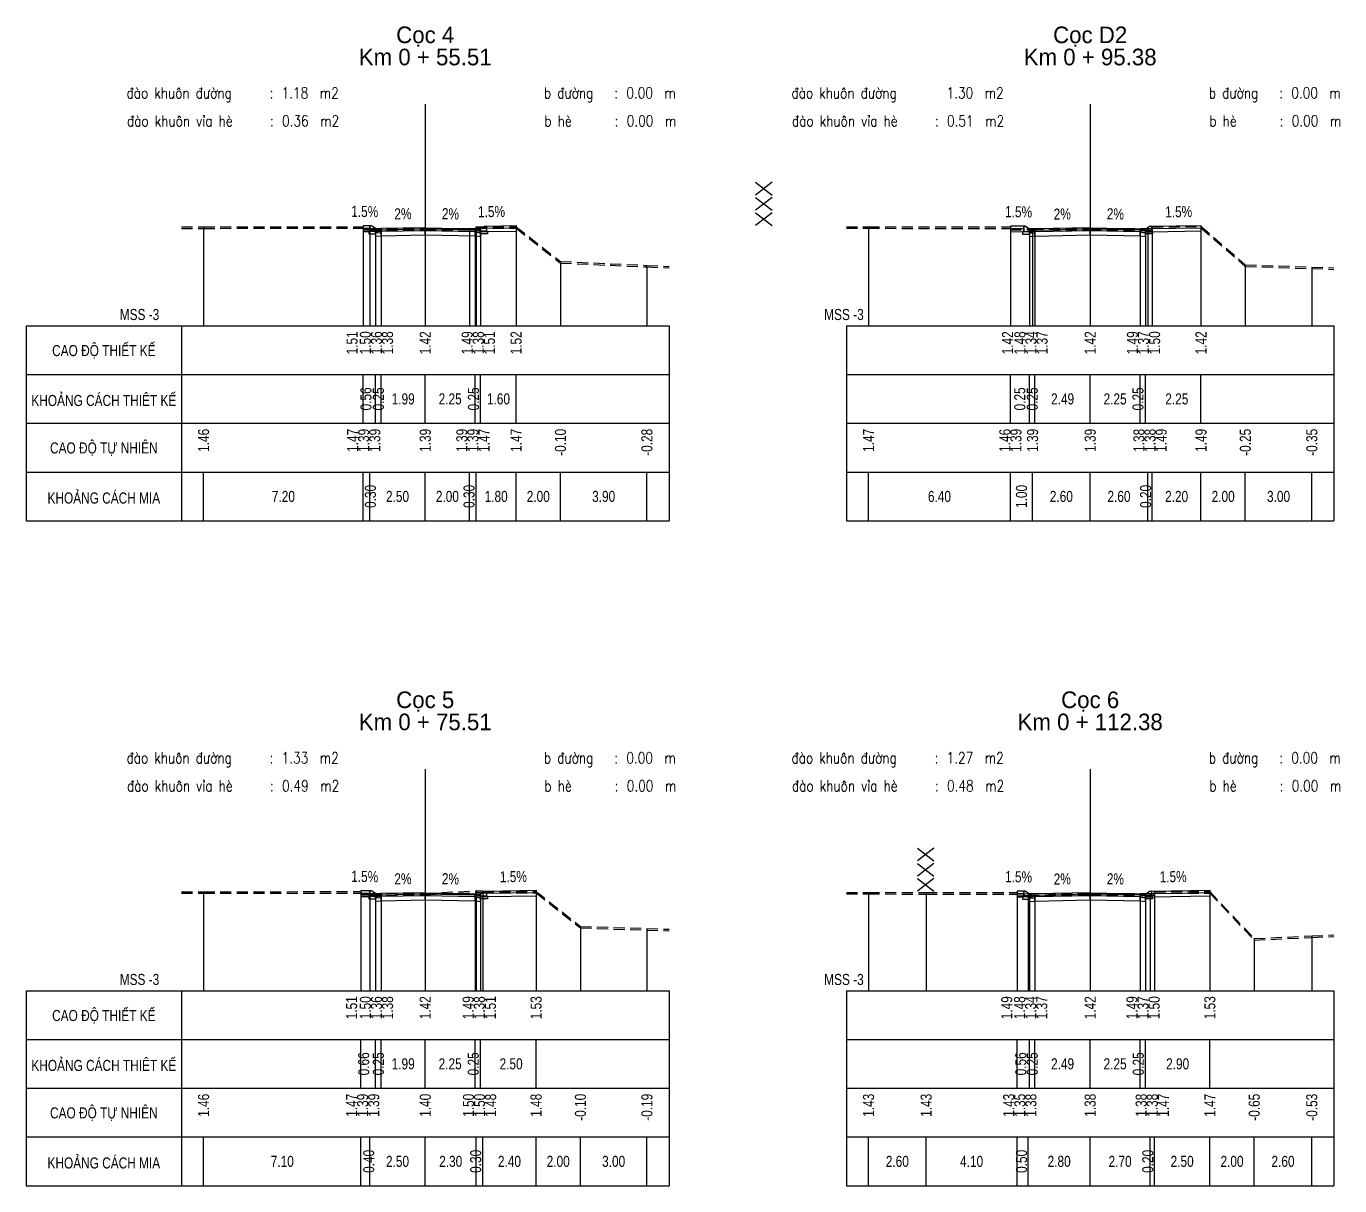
# Model space of a CAD drawing. Header units: inches. Extents: x 484 to 1266, y -181 to 819.
# Drawn here: x 699.6 to 758.8, y -181.4 to -129.1 of the extents above; entities that cross this region are included whole.
import ezdxf
from ezdxf.enums import TextEntityAlignment as Align

# ---------------------------------------------------------------- set-up
doc = ezdxf.new("R2010")
doc.units = ezdxf.units.IN
doc.header["$MEASUREMENT"] = 0
doc.linetypes.add('HIDDEN', pattern=[0.375, 0.25, -0.125])
for name, color, linetype in [('Bang TN tu nhien', 3, 'Continuous'), ('Dien thiet ke TN', 2, 'Continuous'), ('Duong dong trac ngang tu nhien', 9, 'Continuous'), ('KH_VAT', 8, 'Continuous'), ('Khuon duong1', 14, 'Continuous'), ('Khuon duong4', 14, 'Continuous'), ('Mat duong PD 1', 1, 'Continuous'), ('Ranh dan ngoai PD 1', 3, 'Continuous'), ('Trac ngang tu nhien', 3, 'Continuous'), ('TracNgang', 7, 'Continuous'), ('Via he', 6, 'Continuous')]:
    doc.layers.add(name, color=color, linetype=linetype)
for name, color, linetype, lineweight in [('LC Net khuat', 4, 'HIDDEN', 13), ('LC Net thay', 7, 'Continuous', 25), ('LC Text1', 3, 'Continuous', 20), ('LC Text2', 7, 'Continuous', 25)]:
    doc.layers.add(name, color=color, linetype=linetype, lineweight=lineweight)
doc.styles.add('BangTN', font='viet buddy.shx', dxfattribs={"width": 0.8})
doc.styles.add('LC 3', font='vnsimli.shx', dxfattribs={"width": 0.75})

# ---------------------------------------------------------------- blocks, each defined once
blk = doc.blocks.new('HANGRAO')
at = {"color": 2, "linetype": 'Continuous'}
for p, q in [((-1.32, 6.67), (1.16, 4.76)), ((1.16, 6.67), (-1.32, 4.76)), ((1.16, 4.38), (-1.32, 2.47)), ((-1.32, 4.38), (1.16, 2.47)), ((-1.32, 2.09), (1.16, 0.18)), ((1.16, 2.09), (-1.32, 0.18))]:
    blk.add_line(p, q, dxfattribs=at)
blk = doc.blocks.new('ChieuDungVat3.dwg')
at = {"layer": 'KH_VAT', "color": 1, "xscale": 1.5, "yscale": 1.5, "zscale": 1.5}
blk.add_blockref('HANGRAO', (0, 0), dxfattribs=at)
blk = doc.blocks.new('bovia')
at = {"layer": 'LC Net thay'}
blk.add_line((-0.51, -0.111), (-0.51, -0.131), dxfattribs=at)
blk.add_lwpolyline([(-0.51, -0.111), (-0.25, -0.111), (-0.25, -0.012, 0.250765), (-0.259, 0.005), (-0.425, 0.116, 0.148069), (-0.436, 0.119), (-0.51, 0.119)], format="xyb", close=True, dxfattribs=at)
for points in [[(0, 0), (-0.25, -0.025)], [(0, 0), (0, -0.17)], [(-0.25, -0.131), (-0.56, -0.131), (-0.56, -0.231), (-0.25, -0.231), (-0.25, -0.111)], [(-0.25, -0.075), (0, -0.05)], [(-0.25, -0.095), (0, -0.07)], [(-0.25, -0.195), (0, -0.17)]]:
    blk.add_lwpolyline(points, dxfattribs=at)

msp = doc.modelspace()

# ---------------------------------------------------------------- linework, layer by layer
at = {"layer": 'Bang TN tu nhien', "color": 3}
for p, q in [((717.551, -132.614), (717.551, -142.614)), ((747.551, -132.614), (747.551, -142.614)), ((699.551, -142.614), (699.551, -151.414)), ((699.551, -142.614), (728.551, -142.614)), ((706.551, -142.614), (706.551, -151.414)), ((728.551, -142.614), (728.551, -151.414)), ((736.551, -142.614), (736.551, -151.414)), ((736.551, -142.614), (758.551, -142.614)), ((758.551, -142.614), (758.551, -151.414)), ((699.551, -144.814), (728.551, -144.814)), ((736.551, -144.814), (758.551, -144.814)), ((699.551, -147.014), (728.551, -147.014)), ((736.551, -147.014), (758.551, -147.014)), ((699.551, -149.214), (728.551, -149.214)), ((736.551, -149.214), (758.551, -149.214)), ((699.551, -151.414), (728.551, -151.414)), ((736.551, -151.414), (758.551, -151.414)), ((717.551, -162.614), (717.551, -172.614)), ((747.551, -162.614), (747.551, -172.614)), ((699.551, -172.614), (699.551, -181.414)), ((699.551, -172.614), (728.551, -172.614)), ((706.551, -172.614), (706.551, -181.414)), ((728.551, -172.614), (728.551, -181.414)), ((736.551, -172.614), (736.551, -181.414)), ((736.551, -172.614), (758.551, -172.614)), ((758.551, -172.614), (758.551, -181.414)), ((699.551, -174.814), (728.551, -174.814)), ((736.551, -174.814), (758.551, -174.814)), ((699.551, -177.014), (728.551, -177.014)), ((736.551, -177.014), (758.551, -177.014)), ((699.551, -179.214), (728.551, -179.214)), ((736.551, -179.214), (758.551, -179.214)), ((699.551, -181.414), (728.551, -181.414)), ((736.551, -181.414), (758.551, -181.414))]:
    msp.add_line(p, q, dxfattribs=at)
at = {"layer": 'Dien thiet ke TN'}
for p, q in [((714.751, -138.107), (714.751, -142.614)), ((715.311, -138.256), (715.311, -142.614)), ((715.561, -138.231), (715.561, -142.614)), ((717.551, -138.191), (717.551, -142.614)), ((717.551, -138.191), (717.551, -142.614)), ((719.801, -138.236), (719.801, -142.614)), ((720.051, -138.261), (720.051, -142.614)), ((721.651, -138.097), (721.651, -142.614)), ((743.951, -138.118), (743.951, -142.614)), ((744.811, -138.271), (744.811, -142.614)), ((745.061, -138.246), (745.061, -142.614)), ((747.551, -138.196), (747.551, -142.614)), ((747.551, -138.196), (747.551, -142.614)), ((749.801, -138.241), (749.801, -142.614)), ((750.051, -138.266), (750.051, -142.614)), ((752.551, -138.089), (752.551, -142.614)), ((714.651, -168.109), (714.651, -172.614)), ((715.311, -168.258), (715.311, -172.614)), ((715.561, -168.233), (715.561, -172.614)), ((717.551, -168.194), (717.551, -172.614)), ((717.551, -168.194), (717.551, -172.614)), ((719.801, -168.239), (719.801, -172.614)), ((720.051, -168.264), (720.051, -172.614)), ((722.551, -168.086), (722.551, -172.614)), ((744.251, -168.125), (744.251, -172.614)), ((744.811, -168.273), (744.811, -172.614)), ((745.061, -168.248), (745.061, -172.614)), ((747.551, -168.198), (747.551, -172.614)), ((747.551, -168.198), (747.551, -172.614)), ((749.801, -168.243), (749.801, -172.614)), ((750.051, -168.268), (750.051, -172.614)), ((752.951, -168.085), (752.951, -172.614))]:
    msp.add_line(p, q, dxfattribs=at)
at = {"layer": 'Dien thiet ke TN', "color": 2}
for points in [[(714.415, -137.852, 0, 0, 0), (714.895, -137.86, 0.104, 0, 0), (715.215, -137.864, 0, 0, 0)], [(743.915, -137.868, 0, 0, 0), (744.395, -137.875, 0.104, 0, 0), (744.715, -137.88, 0, 0, 0)], [(751.95, -137.863, 0, 0, 0), (751.47, -137.87, 0.104, 0, 0), (751.15, -137.875, 0, 0, 0)], [(714.415, -167.855, 0, 0, 0), (714.895, -167.862, 0.104, 0, 0), (715.215, -167.867, 0, 0, 0)], [(721.932, -167.86, 0, 0, 0), (721.453, -167.867, 0.104, 0, 0), (721.133, -167.872, 0, 0, 0)]]:
    msp.add_lwpolyline(points, format="xyseb", dxfattribs=at)
at = {"layer": 'Duong dong trac ngang tu nhien', "color": 8}
for p, q in [((707.551, -138.15), (707.551, -142.614)), ((714.751, -138.144), (714.751, -142.614)), ((714.751, -138.224), (714.751, -142.614)), ((715.051, -138.224), (715.051, -142.614)), ((717.551, -138.224), (717.551, -142.614)), ((719.551, -138.224), (719.551, -142.614)), ((719.851, -138.144), (719.851, -142.614)), ((719.851, -138.224), (719.851, -142.614)), ((721.651, -138.144), (721.651, -142.614)), ((737.551, -138.148), (737.551, -142.614)), ((743.951, -138.154), (743.951, -142.614)), ((743.951, -138.224), (743.951, -142.614)), ((744.951, -138.224), (744.951, -142.614)), ((747.551, -138.224), (747.551, -142.614)), ((750.151, -138.234), (750.151, -142.614)), ((750.351, -138.124), (750.351, -142.614)), ((750.351, -138.234), (750.351, -142.614)), ((752.551, -138.124), (752.551, -142.614)), ((723.651, -139.714), (723.651, -142.614)), ((727.551, -139.889), (727.551, -142.614)), ((754.551, -139.864), (754.551, -142.614)), ((757.551, -139.965), (757.551, -142.614)), ((707.551, -168.15), (707.551, -172.614)), ((714.651, -168.144), (714.651, -172.614)), ((714.651, -168.224), (714.651, -172.614)), ((715.051, -168.224), (715.051, -172.614)), ((717.551, -168.214), (717.551, -172.614)), ((719.851, -168.114), (719.851, -172.614)), ((720.151, -168.114), (720.151, -172.614)), ((720.151, -168.134), (720.151, -172.614)), ((722.551, -168.134), (722.551, -172.614)), ((737.551, -168.18), (737.551, -172.614)), ((740.151, -168.184), (740.151, -172.614)), ((744.251, -168.184), (744.251, -172.614)), ((744.251, -168.264), (744.251, -172.614)), ((744.751, -168.234), (744.751, -172.614)), ((747.551, -168.234), (747.551, -172.614)), ((750.251, -168.234), (750.251, -172.614)), ((750.451, -168.144), (750.451, -172.614)), ((750.451, -168.234), (750.451, -172.614)), ((752.951, -168.144), (752.951, -172.614)), ((724.551, -169.714), (724.551, -172.614)), ((727.551, -169.808), (727.551, -172.614)), ((754.951, -170.264), (754.951, -172.614)), ((757.551, -170.144), (757.551, -172.614))]:
    msp.add_line(p, q, dxfattribs=at)
at = {"layer": 'Khuon duong1', "color": 4}
for points in [[(715.311, -138.256), (715.311, -138.306), (715.311, -138.376), (715.311, -138.576), (715.561, -138.551), (715.561, -138.351), (715.561, -138.281), (715.561, -138.231)], [(715.561, -138.231), (715.561, -138.281), (715.561, -138.351), (715.561, -138.551), (717.551, -138.511), (717.551, -138.311), (717.551, -138.241), (717.551, -138.191)], [(717.551, -138.191), (717.551, -138.241), (717.551, -138.311), (717.551, -138.511), (719.801, -138.556), (719.801, -138.356), (719.801, -138.286), (719.801, -138.236)], [(719.801, -138.236), (719.801, -138.286), (719.801, -138.356), (719.801, -138.556), (720.051, -138.581), (720.051, -138.381), (720.051, -138.311), (720.051, -138.261)], [(744.811, -138.271), (744.811, -138.321), (744.811, -138.391), (744.811, -138.591), (745.061, -138.566), (745.061, -138.366), (745.061, -138.296), (745.061, -138.246)], [(745.061, -138.246), (745.061, -138.296), (745.061, -138.366), (745.061, -138.566), (747.551, -138.516), (747.551, -138.316), (747.551, -138.246), (747.551, -138.196)], [(747.551, -138.196), (747.551, -138.246), (747.551, -138.316), (747.551, -138.516), (749.801, -138.561), (749.801, -138.361), (749.801, -138.291), (749.801, -138.241)], [(749.801, -138.241), (749.801, -138.291), (749.801, -138.361), (749.801, -138.561), (750.051, -138.586), (750.051, -138.386), (750.051, -138.316), (750.051, -138.266)], [(715.311, -168.258), (715.311, -168.308), (715.311, -168.378), (715.311, -168.578), (715.561, -168.553), (715.561, -168.353), (715.561, -168.283), (715.561, -168.233)], [(715.561, -168.233), (715.561, -168.283), (715.561, -168.353), (715.561, -168.553), (717.551, -168.514), (717.551, -168.314), (717.551, -168.244), (717.551, -168.194)], [(717.551, -168.194), (717.551, -168.244), (717.551, -168.314), (717.551, -168.514), (719.801, -168.559), (719.801, -168.359), (719.801, -168.289), (719.801, -168.239)], [(719.801, -168.239), (719.801, -168.289), (719.801, -168.359), (719.801, -168.559), (720.051, -168.584), (720.051, -168.384), (720.051, -168.314), (720.051, -168.264)], [(744.811, -168.273), (744.811, -168.323), (744.811, -168.393), (744.811, -168.593), (745.061, -168.568), (745.061, -168.368), (745.061, -168.298), (745.061, -168.248)], [(745.061, -168.248), (745.061, -168.298), (745.061, -168.368), (745.061, -168.568), (747.551, -168.518), (747.551, -168.318), (747.551, -168.248), (747.551, -168.198)], [(747.551, -168.198), (747.551, -168.248), (747.551, -168.318), (747.551, -168.518), (749.801, -168.563), (749.801, -168.363), (749.801, -168.293), (749.801, -168.243)], [(749.801, -168.243), (749.801, -168.293), (749.801, -168.363), (749.801, -168.563), (750.051, -168.588), (750.051, -168.388), (750.051, -168.318), (750.051, -168.268)]]:
    msp.add_lwpolyline(points, dxfattribs=at)
at = {"layer": 'Khuon duong1', "color": 2}
for points in [[(715.311, -138.306), (715.561, -138.281)], [(715.561, -138.281), (717.551, -138.241)], [(717.551, -138.241), (719.801, -138.286)], [(719.801, -138.286), (720.051, -138.311)], [(744.811, -138.321), (745.061, -138.296)], [(745.061, -138.296), (747.551, -138.246)], [(747.551, -138.246), (749.801, -138.291)], [(749.801, -138.291), (750.051, -138.316)], [(715.311, -168.308), (715.561, -168.283)], [(715.561, -168.283), (717.551, -168.244)], [(717.551, -168.244), (719.801, -168.289)], [(719.801, -168.289), (720.051, -168.314)], [(745.061, -168.298), (747.551, -168.248)], [(747.551, -168.248), (749.801, -168.293)], [(749.801, -168.293), (750.051, -168.318)], [(744.811, -168.323), (745.061, -168.298)]]:
    msp.add_lwpolyline(points, dxfattribs=at)
at = {"layer": 'Khuon duong1', "color": 3}
for points in [[(715.311, -138.376), (715.561, -138.351)], [(715.561, -138.351), (717.551, -138.311)], [(717.551, -138.311), (719.801, -138.356)], [(719.801, -138.356), (720.051, -138.381)], [(744.811, -138.391), (745.061, -138.366)], [(745.061, -138.366), (747.551, -138.316)], [(747.551, -138.316), (749.801, -138.361)], [(749.801, -138.361), (750.051, -138.386)], [(715.311, -168.378), (715.561, -168.353)], [(715.561, -168.353), (717.551, -168.314)], [(717.551, -168.314), (719.801, -168.359)], [(719.801, -168.359), (720.051, -168.384)], [(744.811, -168.393), (745.061, -168.368)], [(745.061, -168.368), (747.551, -168.318)], [(747.551, -168.318), (749.801, -168.363)], [(749.801, -168.363), (750.051, -168.388)]]:
    msp.add_lwpolyline(points, dxfattribs=at)
at = {"layer": 'Khuon duong4', "color": 3}
for p, q in [((720.311, -138.117), (720.311, -138.367)), ((720.311, -138.367), (721.651, -138.347)), ((750.311, -138.122), (750.311, -138.372)), ((750.311, -138.372), (752.551, -138.339)), ((720.311, -168.12), (720.311, -168.37)), ((750.311, -168.125), (750.311, -168.375)), ((720.311, -168.37), (722.551, -168.336)), ((750.311, -168.375), (752.951, -168.335))]:
    msp.add_line(p, q, dxfattribs=at)
for points in [[(714.751, -138.357), (715.051, -138.362), (715.051, -138.112)], [(743.951, -138.368), (744.551, -138.377), (744.551, -138.127)], [(714.651, -168.359), (715.051, -168.365), (715.051, -168.115)], [(744.251, -168.375), (744.551, -168.379), (744.551, -168.129)]]:
    msp.add_lwpolyline(points, dxfattribs=at)
at = {"layer": 'Khuon duong4', "color": 2}
for points in [[(714.751, -138.207), (715.051, -138.212)], [(720.311, -138.217), (721.651, -138.197)], [(743.951, -138.218), (744.551, -138.227)], [(750.311, -138.222), (752.551, -138.189)], [(714.651, -168.209), (715.051, -168.215)], [(720.311, -168.22), (722.551, -168.186)], [(744.251, -168.225), (744.551, -168.229)], [(750.311, -168.225), (752.951, -168.185)]]:
    msp.add_lwpolyline(points, dxfattribs=at)
at = {"layer": 'Mat duong PD 1'}
for points in [[(717.551, -138.191), (715.561, -138.231)], [(717.551, -138.191), (719.801, -138.236)], [(747.551, -138.196), (745.061, -138.246)], [(747.551, -138.196), (749.801, -138.241)], [(717.551, -168.194), (715.561, -168.233)], [(717.551, -168.194), (719.801, -168.239)], [(747.551, -168.198), (745.061, -168.248)], [(747.551, -168.198), (749.801, -168.243)]]:
    msp.add_lwpolyline(points, dxfattribs=at)
at = {"layer": 'Ranh dan ngoai PD 1'}
for points in [[(715.561, -138.231), (715.311, -138.256)], [(719.801, -138.236), (720.051, -138.261)], [(745.061, -138.246), (744.811, -138.271)], [(749.801, -138.241), (750.051, -138.266)], [(715.561, -168.233), (715.311, -168.258)], [(719.801, -168.239), (720.051, -168.264)], [(745.061, -168.248), (744.811, -168.273)], [(749.801, -168.243), (750.051, -168.268)]]:
    msp.add_lwpolyline(points, dxfattribs=at)
at = {"layer": 'Trac ngang tu nhien', "color": 4, "linetype": 'HIDDEN', "ltscale": 2}
for points in [[(706.551, -138.15), (707.551, -138.15), (714.751, -138.144), (714.751, -138.224), (715.051, -138.224), (717.551, -138.224), (719.551, -138.224), (719.851, -138.224), (719.851, -138.144), (721.651, -138.144), (723.651, -139.714), (727.551, -139.889), (728.55, -139.934)], [(706.551, -138.22), (707.551, -138.22), (714.751, -138.214), (714.751, -138.294), (715.051, -138.294), (717.551, -138.294), (719.551, -138.294), (719.851, -138.294), (719.851, -138.214), (721.651, -138.214), (723.651, -139.784), (727.551, -139.959), (728.55, -140.004)], [(736.551, -138.147), (737.551, -138.148), (743.951, -138.154), (743.951, -138.224), (744.951, -138.224), (747.551, -138.224), (750.151, -138.234), (750.351, -138.234), (750.351, -138.124), (752.551, -138.124), (754.551, -139.864), (757.551, -139.965), (758.55, -139.999)], [(736.551, -138.217), (737.551, -138.218), (743.951, -138.224), (743.951, -138.294), (744.951, -138.294), (747.551, -138.294), (750.151, -138.304), (750.351, -138.304), (750.351, -138.194), (752.551, -138.194), (754.551, -139.934), (757.551, -140.035), (758.55, -140.069)], [(706.551, -168.15), (707.551, -168.15), (714.651, -168.144), (714.651, -168.224), (715.051, -168.224), (717.551, -168.214), (719.851, -168.114), (720.151, -168.114), (720.151, -168.134), (722.551, -168.134), (724.551, -169.714), (727.551, -169.808), (728.55, -169.839)], [(706.551, -168.22), (707.551, -168.22), (714.651, -168.214), (714.651, -168.294), (715.051, -168.294), (717.551, -168.284), (719.851, -168.184), (720.151, -168.184), (720.151, -168.204), (722.551, -168.204), (724.551, -169.784), (727.551, -169.878), (728.55, -169.909)], [(736.551, -168.179), (737.551, -168.18), (740.151, -168.184), (744.251, -168.184), (744.251, -168.264), (744.751, -168.234), (747.551, -168.234), (750.251, -168.234), (750.451, -168.234), (750.451, -168.144), (752.951, -168.144), (754.951, -170.264), (757.551, -170.144), (758.55, -170.098)], [(736.551, -168.249), (737.551, -168.25), (740.151, -168.254), (744.251, -168.254), (744.251, -168.334), (744.751, -168.304), (747.551, -168.304), (750.251, -168.304), (750.451, -168.304), (750.451, -168.214), (752.951, -168.214), (754.951, -170.334), (757.551, -170.214), (758.55, -170.168)]]:
    msp.add_lwpolyline(points, dxfattribs=at)
at = {"layer": 'TracNgang', "color": 2}
for p, q in [((714.751, -147.014), (714.751, -144.814)), ((715.311, -147.014), (715.311, -144.814)), ((715.561, -147.014), (715.561, -144.814)), ((717.551, -147.014), (717.551, -144.814)), ((719.801, -147.014), (719.801, -144.814)), ((720.051, -147.014), (720.051, -144.814)), ((721.651, -147.014), (721.651, -144.814)), ((743.951, -147.014), (743.951, -144.814)), ((744.811, -147.014), (744.811, -144.814)), ((745.061, -147.014), (745.061, -144.814)), ((747.551, -147.014), (747.551, -144.814)), ((749.801, -147.014), (749.801, -144.814)), ((750.051, -147.014), (750.051, -144.814)), ((752.551, -147.014), (752.551, -144.814)), ((714.651, -177.014), (714.651, -174.814)), ((715.311, -177.014), (715.311, -174.814)), ((715.561, -177.014), (715.561, -174.814)), ((717.551, -177.014), (717.551, -174.814)), ((719.801, -177.014), (719.801, -174.814)), ((720.051, -177.014), (720.051, -174.814)), ((722.551, -177.014), (722.551, -174.814)), ((744.251, -177.014), (744.251, -174.814)), ((744.811, -177.014), (744.811, -174.814)), ((745.061, -177.014), (745.061, -174.814)), ((747.551, -177.014), (747.551, -174.814)), ((749.801, -177.014), (749.801, -174.814)), ((750.051, -177.014), (750.051, -174.814)), ((752.951, -177.014), (752.951, -174.814))]:
    msp.add_line(p, q, dxfattribs=at)
at = {"layer": 'TracNgang', "color": 3}
for p, q in [((707.551, -151.414), (707.551, -149.214)), ((714.751, -151.414), (714.751, -149.214)), ((714.751, -151.414), (714.751, -149.214)), ((715.051, -151.414), (715.051, -149.214)), ((717.551, -151.414), (717.551, -149.214)), ((719.551, -151.414), (719.551, -149.214)), ((719.851, -151.414), (719.851, -149.214)), ((719.851, -151.414), (719.851, -149.214)), ((721.651, -151.414), (721.651, -149.214)), ((723.651, -151.414), (723.651, -149.214)), ((727.551, -151.414), (727.551, -149.214)), ((737.551, -151.414), (737.551, -149.214)), ((743.951, -151.414), (743.951, -149.214)), ((743.951, -151.414), (743.951, -149.214)), ((744.951, -151.414), (744.951, -149.214)), ((747.551, -151.414), (747.551, -149.214)), ((750.151, -151.414), (750.151, -149.214)), ((750.351, -151.414), (750.351, -149.214)), ((750.351, -151.414), (750.351, -149.214)), ((752.551, -151.414), (752.551, -149.214)), ((754.551, -151.414), (754.551, -149.214)), ((757.551, -151.414), (757.551, -149.214)), ((707.551, -181.414), (707.551, -179.214)), ((714.651, -181.414), (714.651, -179.214)), ((714.651, -181.414), (714.651, -179.214)), ((715.051, -181.414), (715.051, -179.214)), ((717.551, -181.414), (717.551, -179.214)), ((719.851, -181.414), (719.851, -179.214)), ((720.151, -181.414), (720.151, -179.214)), ((720.151, -181.414), (720.151, -179.214)), ((722.551, -181.414), (722.551, -179.214)), ((724.551, -181.414), (724.551, -179.214)), ((727.551, -181.414), (727.551, -179.214)), ((737.551, -181.414), (737.551, -179.214)), ((740.151, -181.414), (740.151, -179.214)), ((744.251, -181.414), (744.251, -179.214)), ((744.251, -181.414), (744.251, -179.214)), ((744.751, -181.414), (744.751, -179.214)), ((747.551, -181.414), (747.551, -179.214)), ((750.251, -181.414), (750.251, -179.214)), ((750.451, -181.414), (750.451, -179.214)), ((750.451, -181.414), (750.451, -179.214)), ((752.951, -181.414), (752.951, -179.214)), ((754.951, -181.414), (754.951, -179.214)), ((757.551, -181.414), (757.551, -179.214))]:
    msp.add_line(p, q, dxfattribs=at)
at = {"layer": 'Via he'}
for points in [[(715.051, -138.112), (714.751, -138.107)], [(720.311, -138.117), (721.651, -138.097)], [(744.551, -138.127), (743.951, -138.118)], [(750.311, -138.122), (752.551, -138.089)], [(715.051, -168.115), (714.651, -168.109)], [(720.311, -168.12), (722.551, -168.086)], [(744.551, -168.129), (744.251, -168.125)], [(750.311, -168.125), (752.951, -168.085)]]:
    msp.add_lwpolyline(points, dxfattribs=at)

# ---------------------------------------------------------------- block references
at = {"color": 3, "xscale": 0.1999999999999993, "yscale": 0.1999999999999993, "zscale": 0.1999999999999993}
for p in [(732.851, -138.144), (740.151, -168.184)]:
    msp.add_blockref('ChieuDungVat3.dwg', p, dxfattribs=at)
at = {"layer": 'LC Net khuat'}
for p in [(715.561, -138.231), (745.061, -138.246), (715.561, -168.233), (745.061, -168.248)]:
    msp.add_blockref('bovia', p, dxfattribs=at)
at = {"layer": 'LC Net khuat', "xscale": -1}
for p in [(719.801, -138.236), (749.801, -138.241), (719.801, -168.239), (749.801, -168.243)]:
    msp.add_blockref('bovia', p, dxfattribs=at)

# ---------------------------------------------------------------- texts
at = {"layer": 'Bang TN tu nhien', "color": 3, "style": 'BangTN', "width": 0.8}
for s, p in [('CAO ĐỘ THIẾT KẾ', (703.051, -143.714)), ('KHOẢNG CÁCH THIÊT KẾ', (703.051, -145.914)), ('CAO ĐỘ TỰ NHIÊN', (703.051, -148.114)), ('KHOẢNG CÁCH MIA', (703.051, -150.314)), ('CAO ĐỘ THIẾT KẾ', (703.051, -173.714)), ('KHOẢNG CÁCH THIÊT KẾ', (703.051, -175.914)), ('CAO ĐỘ TỰ NHIÊN', (703.051, -178.114)), ('KHOẢNG CÁCH MIA', (703.051, -180.314))]:
    msp.add_text(s, height=0.5, dxfattribs=at).set_placement(p, align=Align.MIDDLE)
at = {"layer": 'Dien thiet ke TN', "color": 2, "style": 'BangTN', "width": 0.8}
for s, rotation, p in [('1.5%', 359.14063, (714.815, -137.858)), ('2%', 1.14576, (716.551, -137.961)), ('2%', 358.85424, (718.681, -137.964)), ('1.5%', 0.85937, (720.547, -137.864)), ('1.5%', 359.14063, (744.315, -137.874)), ('2%', 1.14576, (746.301, -137.971)), ('2%', 358.85424, (748.681, -137.969)), ('1.5%', 0.85937, (751.55, -137.869)), ('1.5%', 359.14063, (714.815, -167.861)), ('2%', 1.14576, (716.551, -167.964)), ('2%', 358.85424, (718.681, -167.966)), ('1.5%', 0.85937, (721.533, -167.866)), ('1.5%', 359.14063, (744.315, -167.876)), ('2%', 1.14576, (746.301, -167.973)), ('2%', 358.85424, (748.681, -167.971)), ('1.5%', 0.85937, (751.299, -167.871))]:
    msp.add_text(s, height=0.5, rotation=rotation, dxfattribs=at).set_placement(p, align=Align.BOTTOM_CENTER)
at = {"layer": 'LC Text1', "color": 3, "style": 'LC 3', "width": 0.8}
for s, height, p in [('®µo khu«n ®\xadêng', 0.50002, (704.076, -132.358)), (':', 0.5, (710.527, -132.358)), ('1.18', 0.5, (711.073, -132.358)), ('m2', 0.5, (712.793, -132.358)), ('b ®\xadêng', 0.5, (722.906, -132.358)), (':', 0.5, (726.078, -132.358)), ('0.00', 0.5, (726.625, -132.358)), ('m', 0.5, (728.345, -132.358)), ('®µo khu«n ®\xadêng', 0.50002, (734.076, -132.358)), ('1.30', 0.5, (741.073, -132.358)), ('m2', 0.5, (742.793, -132.358)), ('b ®\xadêng', 0.5, (752.906, -132.358)), (':', 0.5, (756.078, -132.358)), ('0.00', 0.5, (756.625, -132.358)), ('m', 0.5, (758.345, -132.358)), ('®µo khu«n vØa hÌ', 0.50002, (704.097, -133.621)), (':', 0.5, (710.547, -133.621)), ('0.36', 0.5, (711.093, -133.621)), ('m2', 0.5, (712.813, -133.621)), ('b hÌ', 0.5, (722.926, -133.621)), (':', 0.5, (726.098, -133.621)), ('0.00', 0.5, (726.645, -133.621)), ('m', 0.5, (728.365, -133.621)), ('®µo khu«n vØa hÌ', 0.50002, (734.097, -133.621)), (':', 0.5, (740.547, -133.621)), ('0.51', 0.5, (741.093, -133.621)), ('m2', 0.5, (742.813, -133.621)), ('b hÌ', 0.5, (752.926, -133.621)), (':', 0.5, (756.098, -133.621)), ('0.00', 0.5, (756.645, -133.621)), ('m', 0.5, (758.365, -133.621)), ('®µo khu«n ®\xadêng', 0.50002, (704.076, -162.358)), (':', 0.5, (710.527, -162.358)), ('1.33', 0.5, (711.073, -162.358)), ('m2', 0.5, (712.793, -162.358)), ('b ®\xadêng', 0.5, (722.906, -162.358)), (':', 0.5, (726.078, -162.358)), ('0.00', 0.5, (726.625, -162.358)), ('m', 0.5, (728.345, -162.358)), ('®µo khu«n ®\xadêng', 0.50002, (734.076, -162.358)), (':', 0.5, (740.527, -162.358)), ('1.27', 0.5, (741.073, -162.358)), ('m2', 0.5, (742.793, -162.358)), ('b ®\xadêng', 0.5, (752.906, -162.358)), (':', 0.5, (756.078, -162.358)), ('0.00', 0.5, (756.625, -162.358)), ('m', 0.5, (758.345, -162.358)), ('®µo khu«n vØa hÌ', 0.50002, (704.097, -163.621)), (':', 0.5, (710.547, -163.621)), ('0.49', 0.5, (711.093, -163.621)), ('m2', 0.5, (712.813, -163.621)), ('b hÌ', 0.5, (722.926, -163.621)), (':', 0.5, (726.098, -163.621)), ('0.00', 0.5, (726.645, -163.621)), ('m', 0.5, (728.365, -163.621)), ('®µo khu«n vØa hÌ', 0.50002, (734.097, -163.621)), (':', 0.5, (740.547, -163.621)), ('0.48', 0.5, (741.093, -163.621)), ('m2', 0.5, (742.813, -163.621)), ('b hÌ', 0.5, (752.926, -163.621)), (':', 0.5, (756.098, -163.621)), ('0.00', 0.5, (756.645, -163.621)), ('m', 0.5, (758.365, -163.621))]:
    msp.add_text(s, height=height, rotation=359.99922, dxfattribs=at).set_placement(p)
at = {"layer": 'LC Text2', "color": 3, "style": 'BangTN'}
for s, p in [('Cọc 4', (717.551, -129.864)), ('Cọc D2', (747.551, -129.864)), ('Km 0 + 55.51', (717.551, -130.864)), ('Km 0 + 95.38', (747.551, -130.864)), ('Cọc 5', (717.551, -159.864)), ('Cọc 6', (747.551, -159.864)), ('Km 0 + 75.51', (717.551, -160.864)), ('Km 0 + 112.38', (747.551, -160.864))]:
    msp.add_text(s, height=0.75, dxfattribs=at).set_placement(p, align=Align.CENTER)
at = {"layer": 'LC Text2', "color": 3, "char_height": 0.5, "style": 'BangTN'}
for insert, attachment_point in [((705.551, -142.364), 9), ((735.551, -142.364), 7), ((705.551, -172.364), 9), ((735.551, -172.364), 7)]:
    msp.add_mtext('MSS -3', dxfattribs=dict(at, insert=insert, attachment_point=attachment_point))
at = {"layer": 'TracNgang', "color": 2, "style": 'BangTN', "width": 0.8}
for s, p in [('1.51', (714.25, -142.864)), ('1.50', (714.849, -142.864)), ('1.36', (715.349, -142.864)), ('1.38', (715.849, -142.864)), ('1.42', (717.551, -142.864)), ('1.49', (719.444, -142.864)), ('1.38', (719.944, -142.864)), ('1.51', (720.444, -142.864)), ('1.52', (721.651, -142.864)), ('1.42', (743.824, -142.864)), ('1.48', (744.379, -142.864)), ('1.34', (744.879, -142.864)), ('1.37', (745.379, -142.864)), ('1.42', (747.551, -142.864)), ('1.49', (749.457, -142.864)), ('1.37', (749.957, -142.864)), ('1.50', (750.457, -142.864)), ('1.42', (752.551, -142.864)), ('1.51', (714.228, -172.864)), ('1.50', (714.85, -172.864)), ('1.36', (715.35, -172.864)), ('1.38', (715.85, -172.864)), ('1.42', (717.551, -172.864)), ('1.49', (719.491, -172.864)), ('1.38', (719.991, -172.864)), ('1.51', (720.491, -172.864)), ('1.53', (722.551, -172.864)), ('1.49', (743.786, -172.864)), ('1.48', (744.367, -172.864)), ('1.34', (744.867, -172.864)), ('1.37', (745.367, -172.864)), ('1.42', (747.551, -172.864)), ('1.49', (749.437, -172.864)), ('1.37', (749.937, -172.864)), ('1.50', (750.437, -172.864)), ('1.53', (752.951, -172.864))]:
    msp.add_text(s, height=0.5, rotation=90, dxfattribs=at).set_placement(p, align=Align.MIDDLE_RIGHT)
for s, p in [('0.56', (714.876, -145.914)), ('0.25', (715.436, -145.914)), ('0.25', (719.727, -145.914)), ('0.25', (744.374, -145.914)), ('0.25', (744.936, -145.914)), ('0.25', (749.706, -145.914)), ('0.66', (714.776, -175.914)), ('0.25', (715.436, -175.914)), ('0.25', (719.716, -175.914)), ('0.56', (744.419, -175.914)), ('0.25', (744.936, -175.914)), ('0.25', (749.721, -175.914))]:
    msp.add_text(s, height=0.5, rotation=90, dxfattribs=at).set_placement(p, align=Align.MIDDLE)
for s, p in [('1.99', (716.556, -145.914)), ('2.25', (718.676, -145.914)), ('1.60', (720.856, -145.914)), ('2.49', (746.306, -145.914)), ('2.25', (748.676, -145.914)), ('2.25', (751.46, -145.914)), ('1.99', (716.556, -175.914)), ('2.25', (718.676, -175.914)), ('2.50', (721.426, -175.914)), ('2.49', (746.306, -175.914)), ('2.25', (748.676, -175.914)), ('2.90', (751.498, -175.914))]:
    msp.add_text(s, height=0.5, dxfattribs=at).set_placement(p, align=Align.MIDDLE)
at = {"layer": 'TracNgang', "color": 3, "style": 'BangTN', "width": 0.8}
for s, p in [('1.46', (707.551, -147.264)), ('1.47', (714.276, -147.264)), ('1.39', (714.776, -147.264)), ('1.39', (715.276, -147.264)), ('1.39', (717.551, -147.264)), ('1.39', (719.201, -147.264)), ('1.39', (719.701, -147.264)), ('1.47', (720.201, -147.264)), ('1.47', (721.651, -147.264)), ('-0.10', (723.651, -147.264)), ('-0.28', (727.551, -147.264)), ('1.47', (737.551, -147.264)), ('1.46', (743.701, -147.264)), ('1.39', (744.201, -147.264)), ('1.39', (744.951, -147.264)), ('1.39', (747.551, -147.264)), ('1.38', (749.751, -147.264)), ('1.38', (750.251, -147.264)), ('1.49', (750.751, -147.264)), ('1.49', (752.551, -147.264)), ('-0.25', (754.551, -147.264)), ('-0.35', (757.551, -147.264)), ('1.46', (707.551, -177.264)), ('1.47', (714.226, -177.264)), ('1.39', (714.726, -177.264)), ('1.39', (715.226, -177.264)), ('1.40', (717.551, -177.264)), ('1.50', (719.501, -177.264)), ('1.50', (720.001, -177.264)), ('1.48', (720.501, -177.264)), ('1.48', (722.551, -177.264)), ('-0.10', (724.551, -177.264)), ('-0.19', (727.551, -177.264)), ('1.43', (737.551, -177.264)), ('1.43', (740.151, -177.264)), ('1.43', (743.876, -177.264)), ('1.35', (744.376, -177.264)), ('1.38', (744.876, -177.264)), ('1.38', (747.551, -177.264)), ('1.38', (749.851, -177.264)), ('1.38', (750.351, -177.264)), ('1.47', (750.851, -177.264)), ('1.47', (752.951, -177.264)), ('-0.65', (754.951, -177.264)), ('-0.53', (757.551, -177.264))]:
    msp.add_text(s, height=0.5, rotation=90, dxfattribs=at).set_placement(p, align=Align.MIDDLE_RIGHT)
for s, p in [('0.30', (715.076, -150.314)), ('0.30', (719.526, -150.314)), ('1.00', (744.451, -150.314)), ('0.20', (750.051, -150.314)), ('0.40', (715.001, -180.314)), ('0.30', (719.826, -180.314)), ('0.50', (744.452, -180.314)), ('0.20', (750.151, -180.314))]:
    msp.add_text(s, height=0.5, rotation=90, dxfattribs=at).set_placement(p, align=Align.MIDDLE)
for s, p in [('7.20', (711.151, -150.314)), ('2.50', (716.301, -150.314)), ('2.00', (718.551, -150.314)), ('1.80', (720.751, -150.314)), ('2.00', (722.651, -150.314)), ('3.90', (725.601, -150.314)), ('6.40', (740.751, -150.314)), ('2.60', (746.251, -150.314)), ('2.60', (748.851, -150.314)), ('2.20', (751.451, -150.314)), ('2.00', (753.551, -150.314)), ('3.00', (756.051, -150.314)), ('7.10', (711.101, -180.314)), ('2.50', (716.301, -180.314)), ('2.30', (718.701, -180.314)), ('2.40', (721.351, -180.314)), ('2.00', (723.551, -180.314)), ('3.00', (726.051, -180.314)), ('2.60', (738.851, -180.314)), ('4.10', (742.201, -180.314)), ('2.80', (746.151, -180.314)), ('2.70', (748.901, -180.314)), ('2.50', (751.701, -180.314)), ('2.00', (753.951, -180.314)), ('2.60', (756.251, -180.314))]:
    msp.add_text(s, height=0.5, dxfattribs=at).set_placement(p, align=Align.MIDDLE)

doc.saveas('drawing.dxf')
